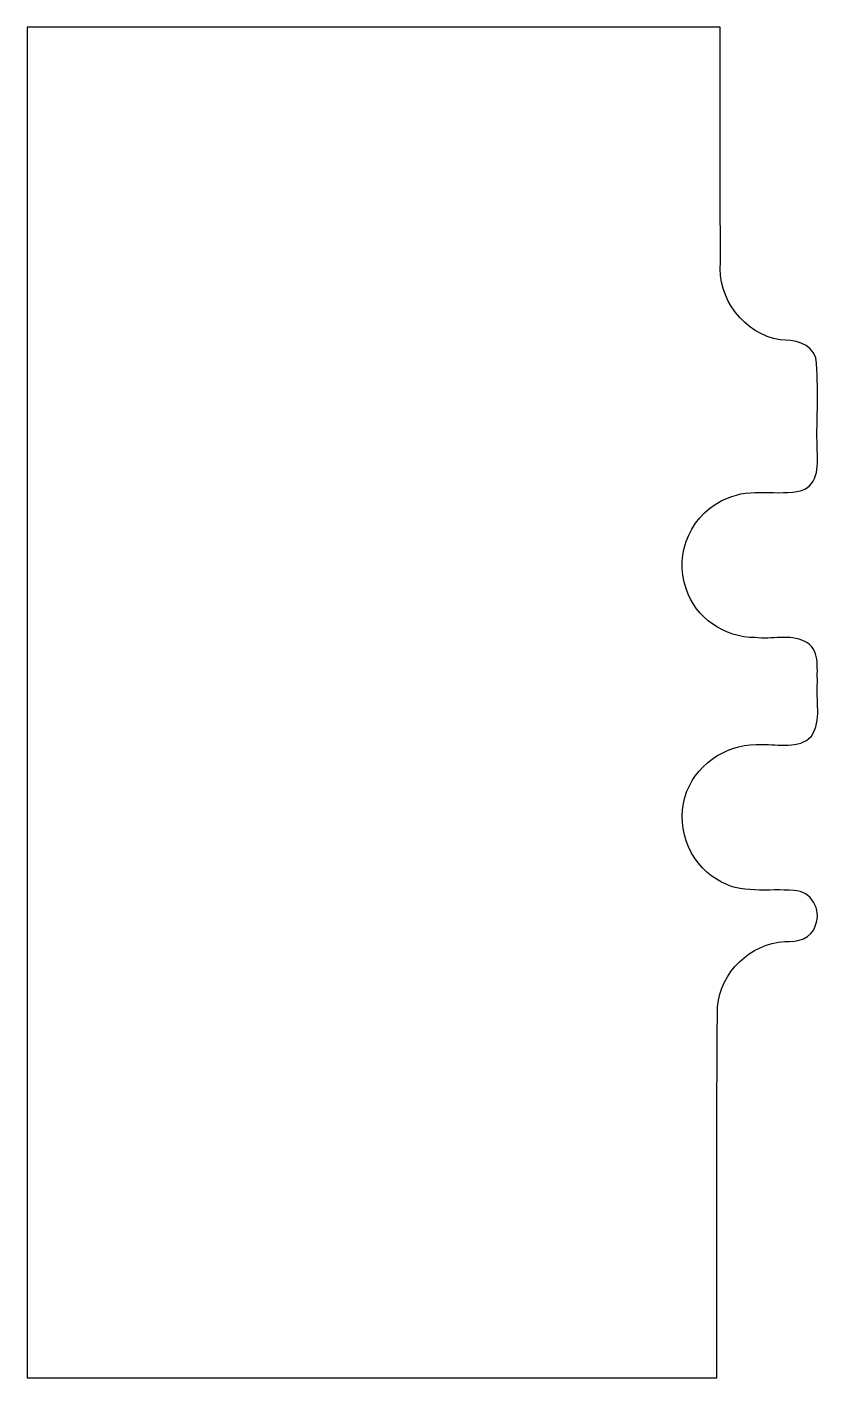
# Model space of a CAD drawing. Extents: x 1.1 to 55.9, y 1.1 to 94.3.
import ezdxf

# ---------------------------------------------------------------- set-up
doc = ezdxf.new("R2010")
doc.units = 0
doc.layers.add('Layer_1', color=7, linetype='CONTINUOUS')

msp = doc.modelspace()

# ---------------------------------------------------------------- linework, layer by layer
at = {"layer": 'Layer_1', "color": 7}
for points in [[(48.891941, 94.290657), (1.059937, 94.290657), (1.059937, 1.058284), (1.059939, 1.058284)], [(1.059939, 1.058284), (48.655615, 1.058284)]]:
    msp.add_lwpolyline(points, dxfattribs=at)
for points in [[(48.903721, 78.07035), (48.881631, 83.477092), (48.892911, 88.883888), (48.891941, 94.290657)], [(53.016939, 72.700825), (50.533459, 73.092931), (48.66512, 75.578128), (48.903721, 78.07035)], [(55.491547, 71.462545), (55.150749, 72.499046), (53.958981, 72.687313), (53.016939, 72.700825)], [(55.571627, 65.241845), (55.522567, 67.312378), (55.705403, 69.402643), (55.491547, 71.462545)], [(54.501315, 62.298486), (55.712051, 62.724295), (55.650635, 64.194585), (55.571627, 65.241845)], [(49.381697, 61.772052), (51.005543, 62.516353), (52.822466, 61.909673), (54.501315, 62.298486)], [(46.541805, 55.530657), (45.640597, 57.936601), (46.965734, 60.883965), (49.381697, 61.772052)], [(51.292236, 52.155771), (49.199499, 52.137501), (47.169585, 53.512172), (46.541805, 55.530657)], [(54.731783, 51.892242), (53.661372, 52.420221), (52.434543, 52.004978), (51.292236, 52.155771)], [(55.594807, 49.083242), (55.542867, 50.051542), (55.798471, 51.373459), (54.731783, 51.892242)], [(55.181002, 45.34537), (55.907704, 46.45114), (55.470354, 47.845303), (55.594807, 49.083242)], [(46.594967, 41.545664), (47.371734, 43.618913), (49.596918, 44.918895), (51.779044, 44.766037)], [(51.779044, 44.766037), (52.903507, 44.820696), (54.311581, 44.42936), (55.181002, 45.34537)], [(48.683641, 35.457561), (46.646185, 36.651422), (45.703293, 39.35133), (46.594967, 41.545664)], [(53.975912, 34.698569), (52.20908, 34.857188), (50.261445, 34.404277), (48.683641, 35.457561)], [(55.470992, 32.309841), (55.890123, 33.361517), (55.16605, 34.698912), (53.975912, 34.698569)], [(53.348786, 31.184226), (54.195202, 31.111276), (55.21358, 31.390155), (55.470992, 32.309841)], [(48.701935, 26.681373), (48.880473, 29.059342), (50.991022, 31.033086), (53.348786, 31.184226)], [(48.655615, 1.058284), (48.669865, 9.599047), (48.614766, 18.14204), (48.701935, 26.681373)]]:
    msp.add_open_spline(points, degree=3, dxfattribs=at)

doc.saveas('drawing.dxf')
